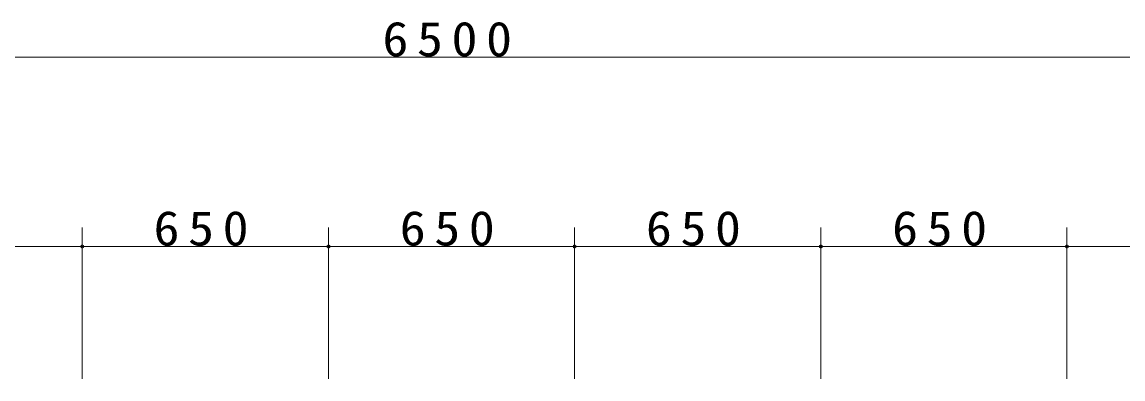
# Model space of a CAD drawing. Units: millimetres at full size. Extents: x -19540 to 57, y -990 to 13350.
# Drawn here: x -15284 to -12377, y 10800 to 11743 of the extents above; entities that cross this region are included whole.
import ezdxf

# ---------------------------------------------------------------- set-up
doc = ezdxf.new("R2010")
doc.units = ezdxf.units.MM
doc.layers.add('補助', color=2, linetype='Continuous', lineweight=13)
doc.styles.add('ＭＳ ゴシック', font='')
doc.styles.get('ＭＳ ゴシック').set_extended_font_data('MS Gothic')

# ---------------------------------------------------------------- blocks, each defined once
blk = doc.blocks.new('dimension_origin')
at = {"color": 0, "linetype": 'Continuous', "lineweight": -2}
blk.add_circle((0, 0), 1.25, dxfattribs=at)

msp = doc.modelspace()

# ---------------------------------------------------------------- linework, layer by layer
at = {"layer": '補助'}
for p, q in [((-17400, 11650), (-10900, 11650)), ((-15125, 10800), (-15125, 11200)), ((-15125, 10800), (-15125, 11200)), ((-14475, 10800), (-14475, 11200)), ((-14475, 10800), (-14475, 11200)), ((-13825, 10800), (-13825, 11200)), ((-13825, 10800), (-13825, 11200)), ((-13175, 10800), (-13175, 11200)), ((-13175, 10800), (-13175, 11200)), ((-12525, 10800), (-12525, 11200)), ((-12525, 10800), (-12525, 11200)), ((-15775, 11150), (-15125, 11150)), ((-15125, 11150), (-14475, 11150)), ((-14475, 11150), (-13825, 11150)), ((-13825, 11150), (-13175, 11150)), ((-13175, 11150), (-12525, 11150)), ((-12525, 11150), (-11875, 11150))]:
    msp.add_line(p, q, dxfattribs=at)

# ---------------------------------------------------------------- block references
at = {"layer": '補助', "xscale": 3.33, "yscale": 3.33}
for p in [(-15125, 11150), (-14475, 11150), (-13825, 11150), (-13175, 11150), (-12525, 11150)]:
    msp.add_blockref('dimension_origin', p, dxfattribs=at)
at = {"layer": '補助', "xscale": 3.33, "yscale": 3.33, "rotation": 180}
for p in [(-15125, 11150), (-14475, 11150), (-13825, 11150), (-13175, 11150), (-12525, 11150)]:
    msp.add_blockref('dimension_origin', p, dxfattribs=at)

# ---------------------------------------------------------------- texts
at = {"layer": '補助', "char_height": 91.64, "attachment_point": 8, "style": 'ＭＳ ゴシック'}
for s, insert in [('\\T1.33;\\W1.1;6500', (-14150, 11651)), ('\\T1.33;\\W1.1;650', (-14800, 11151)), ('\\T1.33;\\W1.1;650', (-14150, 11151)), ('\\T1.33;\\W1.1;650', (-13500, 11151)), ('\\T1.33;\\W1.1;650', (-12850, 11151))]:
    msp.add_mtext(s, dxfattribs=dict(at, insert=insert))

doc.saveas('drawing.dxf')
